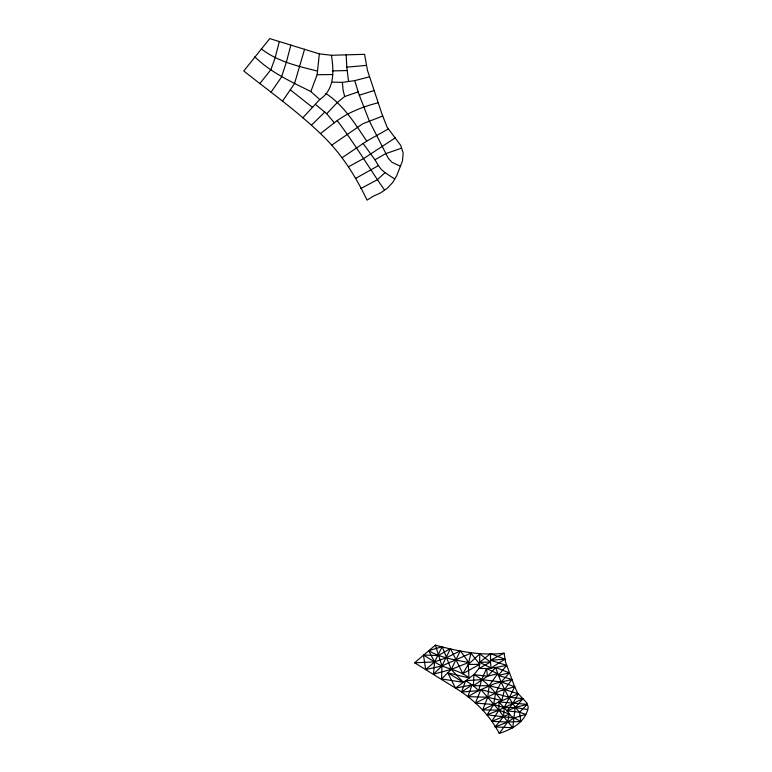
<?xml version="1.0" encoding="UTF-8"?>
<svg xmlns="http://www.w3.org/2000/svg" width="772" height="772" viewBox="0 0 772 772"><rect width="100%" height="100%" fill="white"/><g stroke="black" fill="none" stroke-linecap="round" stroke-linejoin="round"><path stroke-width="1.16" d="M520.839 721.502L511.305 716.252L506.992 710.877L512.772 703.553L518.359 693.787L498.934 701.912L498.905 710.134L491.716 721.337L507.648 722.071L520.839 721.502L519.537 712.228C508.323 699.683 501.134 683.432 495.672 667.519L486.495 668.523L479.084 668.446L473.844 674.67L455.509 688.103L414.583 662.772L435.389 645.141C457.864 651.269 480.724 655.949 504.097 653.208L505.515 661.942L514.181 685.536L517.491 692.899L526.716 702.79L528.231 706.988C526.147 721.637 512.097 729.424 499.243 733.4C489.332 714.409 473.641 699.258 455.509 688.103L447.799 672.827L451.224 669.392L460.324 650.767L468.758 662.492L451.224 669.392L433.478 674.188L434.597 661.913L442.221 646.685L428.643 650.699L434.597 661.913C445.154 669.305 459.128 669.392 468.98 677.961L468.295 664.47L470.939 653.17L479.779 664.306L462.814 673.657L450.501 648.557L438.303 655.553L423.481 655.042L425.671 669.575L441.951 665.927L470.939 653.17M491.088 668.021L479.644 662.347L479.759 653.874L490.471 662.067L491.088 668.021L504.898 659.192L490.577 653.594L479.644 662.347L479.084 668.446L490.471 662.067L490.577 653.594M442.221 646.685L451.224 669.392L463.335 682.351L441.526 678.945L441.951 665.927L435.389 645.141M455.509 688.103L472.078 684.851L467.832 696.672L487.75 697.232L501.732 700.59L504.55 689.483L511.952 679.495L494.987 683.5L478.611 690.631L473.429 685.719L473.844 674.67L487.518 676.233L497.67 673.657L489.139 685.748L487.75 697.232L482.664 709.902L498.905 710.134L509.288 714.11L507.648 722.071L499.243 733.4M331.458 55.275C333.842 70.956 334.903 89.542 319.743 99.501L310.836 91.55L317.128 74.72L319.338 53.866L269.756 38.6L243.769 70.985C269.92 91.704 297.181 111.158 321.258 134.357C340.963 152.962 355.477 175.804 367.057 200.141L373.416 196.156L380.75 192.797L387.332 188.233L392.755 182.433L396.75 175.63L402.492 160.856L403.167 152.952L400.687 145.339L387.177 127.284L381.889 113.831L367.501 70.474L364.567 54.32L331.458 55.275L319.338 53.866M509.288 714.11L503.605 716.59L495.103 726.944L512.772 727.735L515.185 707.47L523.098 698.66L509.269 697.29L480.888 689.521L475.398 703.089L493.704 704.498L504.212 707.615L515.185 707.47L527.739 709.545M279.3 41.534L275.122 57.919L270.914 69.625L259.817 83.637M290.851 45.094L286.402 62.088L281.462 77.113L271.04 92.206M304.554 49.312L294.528 83.588L282.6 101.007M467.832 696.672L478.611 690.631L481.66 679.621L486.495 668.523L497.67 673.657M478.611 690.631L461.56 692.079L465.613 680.672L481.66 679.621L501.24 681.975L514.721 686.733L504.212 707.615L503.605 716.59L512.772 727.735M450.501 648.557L441.951 665.927L433.478 674.188M462.814 673.657L468.295 664.47L479.759 653.874M482.664 709.902L498.934 701.912L506.992 710.877L519.537 712.228L525.722 714.399L513.891 718.008L487.093 714.843L493.704 704.498L495.508 693.227L501.24 681.975L509.385 672.856L495.672 667.519L487.518 676.233L473.429 685.719L465.613 680.672M511.952 679.495L498.345 675.442L506.625 665.396L490.442 660.234L504.097 653.208M302.73 117.884L319.743 99.501M378.203 102.772C362.435 106.729 347.284 112.741 334.315 122.748L326.72 113.735L337.142 102.676L344.679 96.529L358.169 91.916L354.753 80.626L342.382 82.372L332.307 82.141M519.537 712.228L527.276 704.353L498.934 701.912M311.425 125.189L324.78 112.123M441.526 678.945L447.799 672.827L468.98 677.961M394.753 179.036L385.035 172.677L377.083 179.915L360.775 188.532M425.671 669.575L434.597 661.913L446.361 657.763L460.324 650.767M320.476 133.614L334.315 122.748M331.477 145.339L362.879 123.703L382.758 116.022M461.56 692.079L472.078 684.851M388.441 128.905L366.729 141.093L342.083 157.739M395.37 137.821L363.988 158.328L348.626 166.704M513.891 718.008L507.648 722.071L495.103 726.944M385.035 172.677L381.368 169.483L378.425 165.613L355.593 178.429M363.11 143.447L374.96 159.765L385.633 153.686L401.604 148.176M475.398 703.089L499.677 691.037L514.721 686.733M523.098 698.66L498.905 710.134L487.093 714.843M506.992 710.877L515.185 707.47L527.276 704.353M491.716 721.337L503.605 716.59L498.905 710.134L480.888 689.521M358.169 91.916L359.298 95.197L373.986 90.575M354.753 80.626L369.402 76.843M498.345 675.442L509.385 672.856M495.672 667.519L506.625 665.396M348.568 81.504L346.782 67.154L366.353 65.388M490.442 660.234L504.898 659.192M414.583 662.772L434.597 661.913L423.481 655.042M332.327 70.927L347.033 70.532M479.644 662.347L490.471 662.067M468.295 664.47L479.779 664.306M317.128 74.72L332.742 74.546M473.429 685.719L489.139 685.748L504.55 689.483L518.359 693.787M468.758 662.492C455.065 659.935 440.802 657.908 428.643 650.699M317.514 71.072C297.953 66.228 277.457 61.528 261.283 48.829M400.572 166.298L392.012 162.323L388.374 158.434L369.286 120.924L359.298 95.197M310.836 91.55C291.121 81.678 270.847 72.645 254.828 56.81M447.799 672.827L463.335 682.351M473.844 674.67C485.588 680.422 493.684 690.67 501.732 700.59M290.32 89.861L312.621 107.462M325.929 93.518C343.849 105.32 355.004 123.703 366.729 141.093M315.497 104.423L326.72 113.735M384.572 190.144C368.601 167.148 354.29 143.061 337.267 120.741M374.96 159.765L378.425 165.613M487.518 676.233L486.495 668.523M344.679 96.529L343.115 90.324L342.382 82.372M346.184 54.88L346.782 67.154"/></g></svg>
